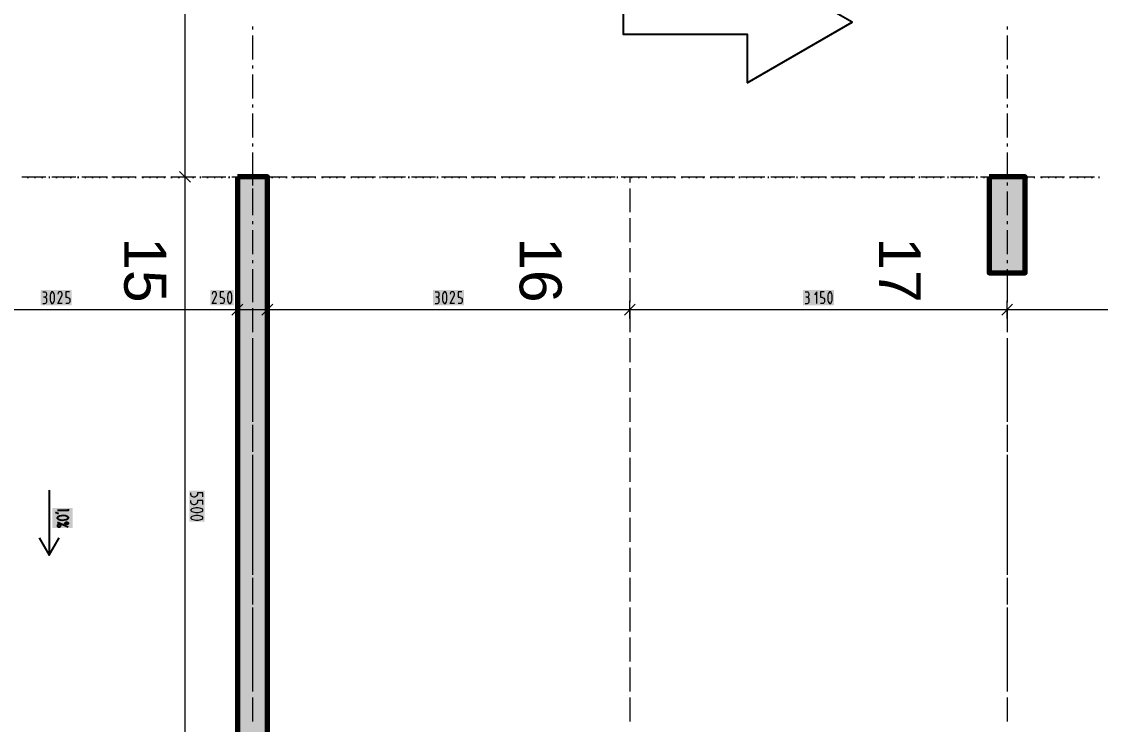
# Model space of a CAD drawing. Header units: millimetres. Extents: x 0 to 594, y 0 to 420.
# Drawn here: x 185.6 to 256.5, y 167.9 to 214.1 of the extents above; entities that cross this region are included whole.
import ezdxf

# ---------------------------------------------------------------- set-up
doc = ezdxf.new("R2010")
doc.units = ezdxf.units.MM
doc.header["$LTSCALE"] = 8
for name, color, linetype in [('PDF_2D-spady', 7, 'Continuous'), ('PDF_Dopravni znaceni', 7, 'Continuous'), ('PDF_Dopravni znaceni provoz', 7, 'Continuous'), ('PDF_Koty delkove', 7, 'Continuous'), ('PDF_Obecne 0.18', 7, 'Continuous'), ('PDF_Osy hlavni', 7, 'Continuous'), ('PDF_Steny vnitrni', 7, 'Continuous'), ('PDF_Text', 7, 'Continuous')]:
    doc.layers.add(name, color=color, linetype=linetype)
doc.styles.add('PDF Arial', font='arial.ttf')

msp = doc.modelspace()

# ---------------------------------------------------------------- linework, layer by layer
at = {"layer": 'PDF_2D-spady', "lineweight": 25}
for points in [[(187.464, 183.309), (187.464, 179.045)], [(187.881, 181.859), (188.07, 181.776)], [(188.707, 182.06), (188.707, 181.977), (187.999, 181.977)], [(187.999, 181.209), (188.707, 180.902)], [(188.176, 180.914), (188.2, 180.937), (188.212, 180.961), (188.212, 180.985), (188.2, 181.008), (188.176, 181.032), (188.141, 181.043), (188.07, 181.043), (188.035, 181.032), (188.011, 181.008), (187.999, 180.985)], [(187.999, 180.985), (187.999, 180.961), (188.011, 180.937), (188.035, 180.914), (188.07, 180.902), (188.141, 180.902), (188.176, 180.914)], [(186.808, 180.181), (187.464, 179.045), (188.121, 180.182)]]:
    msp.add_lwpolyline(points, dxfattribs=at)
msp.add_lwpolyline([(188.566, 181.067), (188.53, 181.079), (188.507, 181.102), (188.495, 181.126), (188.495, 181.15), (188.507, 181.173), (188.53, 181.197), (188.566, 181.209), (188.636, 181.209), (188.672, 181.197), (188.696, 181.173), (188.707, 181.15), (188.707, 181.126), (188.696, 181.102), (188.672, 181.079), (188.636, 181.067)], close=True, dxfattribs=at)
msp.add_ellipse((188.353, 181.493), major_axis=(0.358, 0), ratio=0.46457, start_param=4.973933, end_param=11.257118, dxfattribs=at)
at = {"layer": 'PDF_2D-spady', "color": 7, "lineweight": 25, "true_color": 0xffffff, "transparency": 33554559}
msp.add_solid([(187.668, 182.13), (187.668, 180.831), (188.991, 182.13), (188.991, 180.831)], dxfattribs=at)
at = {"layer": 'PDF_Dopravni znaceni', "lineweight": 18}
for points in [[(185.669, 203.906), (187.244, 203.906)], [(187.638, 203.906), (189.213, 203.906)], [(189.606, 203.906), (191.181, 203.906)], [(191.575, 203.906), (193.15, 203.906)], [(193.543, 203.906), (195.118, 203.906)], [(195.512, 203.906), (197.087, 203.906)], [(197.48, 203.906), (199.055, 203.906)], [(199.449, 203.906), (201.024, 203.906)], [(200.807, 203.906), (200.807, 203.543)], [(201.417, 203.906), (202.992, 203.906)], [(203.386, 203.906), (204.961, 203.906)], [(205.354, 203.906), (206.929, 203.906)], [(207.323, 203.906), (208.898, 203.906)], [(209.291, 203.906), (210.866, 203.906)], [(211.26, 203.906), (212.835, 203.906)], [(213.228, 203.906), (214.803, 203.906)], [(215.197, 203.906), (216.772, 203.906)], [(217.165, 203.906), (218.74, 203.906)], [(219.134, 203.906), (220.709, 203.906)], [(221.102, 203.906), (222.677, 203.906)], [(223.071, 203.906), (224.646, 203.906)], [(225.039, 203.906), (226.614, 203.906)], [(225.611, 203.906), (225.611, 203.543)], [(227.008, 203.906), (228.583, 203.906)], [(228.976, 203.906), (230.551, 203.906)], [(230.945, 203.906), (232.52, 203.906)], [(232.913, 203.906), (234.488, 203.906)], [(234.882, 203.906), (236.457, 203.906)], [(236.85, 203.906), (238.425, 203.906)], [(238.819, 203.906), (240.394, 203.906)], [(240.787, 203.906), (242.362, 203.906)], [(242.756, 203.906), (244.331, 203.906)], [(244.724, 203.906), (246.299, 203.906)], [(246.693, 203.906), (248.268, 203.906)], [(248.661, 203.906), (250.236, 203.906)], [(250.63, 203.906), (252.205, 203.906)], [(252.598, 203.906), (254.173, 203.906)], [(254.567, 203.906), (256.142, 203.906)], [(200.807, 203.15), (200.807, 201.732)], [(225.611, 203.15), (225.611, 201.575)], [(225.611, 201.181), (225.611, 199.606)], [(225.611, 199.213), (225.611, 197.638)], [(200.807, 197.811), (200.807, 197.638)], [(200.807, 197.244), (200.807, 195.669)], [(225.611, 197.244), (225.611, 195.669)], [(250.414, 197.244), (250.414, 195.669)], [(200.807, 195.276), (200.807, 193.701)], [(225.611, 195.276), (225.611, 193.701)], [(250.414, 195.276), (250.414, 193.701)], [(200.807, 193.307), (200.807, 191.732)], [(225.611, 193.307), (225.611, 191.732)], [(250.414, 193.307), (250.414, 191.732)], [(200.807, 191.339), (200.807, 189.764)], [(225.611, 191.339), (225.611, 189.764)], [(250.414, 191.339), (250.414, 189.764)], [(200.807, 189.37), (200.807, 187.795)], [(225.611, 189.37), (225.611, 187.795)], [(250.414, 189.37), (250.414, 187.795)], [(200.807, 187.402), (200.807, 185.827)], [(225.611, 187.402), (225.611, 185.827)], [(250.414, 187.402), (250.414, 185.827)], [(200.807, 185.433), (200.807, 183.858)], [(225.611, 185.433), (225.611, 183.858)], [(250.414, 185.433), (250.414, 183.858)], [(200.807, 183.465), (200.807, 181.89)], [(225.611, 183.465), (225.611, 181.89)], [(250.414, 183.465), (250.414, 181.89)], [(200.807, 181.496), (200.807, 179.921)], [(225.611, 181.496), (225.611, 179.921)], [(250.414, 181.496), (250.414, 179.921)], [(200.807, 179.528), (200.807, 177.953)], [(225.611, 179.528), (225.611, 177.953)], [(250.414, 179.528), (250.414, 177.953)], [(200.807, 177.559), (200.807, 175.984)], [(225.611, 177.559), (225.611, 175.984)], [(250.414, 177.559), (250.414, 175.984)], [(200.807, 175.591), (200.807, 174.016)], [(225.611, 175.591), (225.611, 174.016)], [(250.414, 175.591), (250.414, 174.016)], [(200.807, 173.622), (200.807, 172.047)], [(225.611, 173.622), (225.611, 172.047)], [(250.414, 173.622), (250.414, 172.047)], [(200.807, 171.654), (200.807, 170.079)], [(225.611, 171.654), (225.611, 170.079)], [(250.414, 171.654), (250.414, 170.079)], [(200.807, 169.685), (200.807, 168.11)], [(225.611, 169.685), (225.611, 168.11)], [(250.414, 169.685), (250.414, 168.11)]]:
    msp.add_lwpolyline(points, dxfattribs=at)
at = {"layer": 'PDF_Dopravni znaceni', "lineweight": 18, "transparency": 33554559}
for points in [[(200.807, 203.941), (200.843, 203.906), (200.772, 203.906), (200.807, 203.87)], [(225.611, 203.941), (225.646, 203.906), (225.575, 203.906), (225.611, 203.87)], [(200.807, 201.767), (200.843, 201.732), (200.772, 201.732), (200.807, 201.697)], [(200.807, 197.847), (200.843, 197.811), (200.772, 197.811), (200.807, 197.776)], [(250.414, 197.642), (250.449, 197.606), (250.378, 197.606), (250.414, 197.571)]]:
    msp.add_solid(points, dxfattribs=at)
at = {"layer": 'PDF_Dopravni znaceni provoz', "lineweight": 25}
msp.add_lwpolyline([(233.321, 210.084), (240.212, 214.062), (233.321, 218.041), (233.321, 214.842), (225.174, 214.842), (225.174, 213.282), (233.321, 213.282)], close=True, dxfattribs=at)
at = {"layer": 'PDF_Koty delkove', "lineweight": 18}
for points in [[(196.381, 302.921), (196.381, 300.933), (196.381, 300.187), (196.381, 296.425), (196.381, 294.85), (196.381, 251.15), (196.381, 203.906), (196.381, 160.598), (196.381, 159.024), (196.381, 152.134)], [(196.027, 204.26), (196.735, 203.551)], [(195.79, 203.906), (196.381, 203.906), (196.972, 203.906)], [(187.032, 196.357), (187.158, 196.357), (187.2, 196.344), (187.242, 196.318), (187.263, 196.278), (187.284, 196.2), (187.284, 196.148), (187.263, 196.069), (187.221, 196.016), (187.158, 195.99), (187.074, 195.99)], [(187.032, 195.57), (187.179, 195.57), (187.231, 195.596), (187.274, 195.636), (187.294, 195.701), (187.305, 195.754), (187.305, 195.807), (187.294, 195.872), (187.274, 195.924), (187.231, 195.963), (187.158, 195.99)], [(188.292, 196.278), (188.261, 196.318), (188.229, 196.344), (188.187, 196.357), (188.145, 196.357), (188.103, 196.344), (188.072, 196.318), (188.04, 196.278), (188.019, 196.2)], [(188.313, 195.57), (188.019, 195.57), (188.292, 196.095), (188.313, 196.148), (188.313, 196.226), (188.292, 196.278)], [(188.796, 196.357), (188.544, 196.357), (188.544, 195.99), (188.649, 195.99), (188.722, 195.963), (188.765, 195.924), (188.806, 195.859), (188.817, 195.807), (188.817, 195.754), (188.806, 195.701), (188.785, 195.649), (188.754, 195.61), (188.712, 195.583), (188.649, 195.57), (188.544, 195.57)], [(198.461, 195.57), (198.167, 195.57), (198.44, 196.095), (198.461, 196.148), (198.461, 196.226), (198.44, 196.278), (198.409, 196.318), (198.377, 196.344), (198.335, 196.357), (198.294, 196.357), (198.251, 196.344), (198.22, 196.318), (198.188, 196.278), (198.167, 196.2)], [(198.944, 196.357), (198.692, 196.357), (198.692, 195.99), (198.798, 195.99), (198.871, 195.963), (198.913, 195.924), (198.954, 195.859), (198.965, 195.807), (198.965, 195.754), (198.954, 195.701), (198.934, 195.649), (198.902, 195.61), (198.861, 195.583), (198.798, 195.57), (198.692, 195.57)], [(199.469, 196.043), (199.458, 196.121), (199.438, 196.213), (199.406, 196.292), (199.364, 196.344), (199.343, 196.357), (199.301, 196.357), (199.28, 196.344), (199.238, 196.292), (199.207, 196.213), (199.186, 196.121), (199.175, 196.043), (199.175, 195.885), (199.186, 195.807), (199.207, 195.714), (199.238, 195.636), (199.28, 195.583), (199.301, 195.57), (199.343, 195.57), (199.364, 195.583), (199.406, 195.636), (199.438, 195.714), (199.458, 195.807), (199.469, 195.885)], [(199.469, 195.885), (199.469, 196.043)], [(199.823, 194.585), (199.823, 195.176), (199.823, 195.766)], [(201.792, 194.585), (201.792, 195.176), (201.792, 195.766)], [(212.82, 196.357), (212.946, 196.357), (212.988, 196.344), (213.029, 196.318), (213.051, 196.278), (213.072, 196.2), (213.072, 196.148), (213.051, 196.069), (213.009, 196.016), (212.946, 195.99), (212.862, 195.99)], [(212.82, 195.57), (212.966, 195.57), (213.019, 195.596), (213.061, 195.636), (213.082, 195.701), (213.092, 195.754), (213.092, 195.807), (213.082, 195.872), (213.061, 195.924), (213.019, 195.963), (212.946, 195.99)], [(213.429, 196.357), (213.407, 196.344), (213.366, 196.292), (213.334, 196.213), (213.313, 196.121), (213.302, 196.043), (213.302, 195.885), (213.313, 195.807), (213.334, 195.714), (213.366, 195.636), (213.407, 195.583), (213.429, 195.57), (213.47, 195.57), (213.492, 195.583), (213.533, 195.636), (213.565, 195.714), (213.586, 195.807), (213.596, 195.885)], [(213.596, 195.885), (213.596, 196.043), (213.586, 196.121), (213.565, 196.213), (213.533, 196.292), (213.492, 196.344), (213.47, 196.357), (213.429, 196.357)], [(214.1, 195.57), (213.806, 195.57), (214.079, 196.095), (214.1, 196.148), (214.1, 196.226), (214.079, 196.278), (214.048, 196.318), (214.016, 196.344), (213.974, 196.357), (213.933, 196.357), (213.89, 196.344), (213.859, 196.318), (213.827, 196.278), (213.806, 196.2)], [(214.583, 196.357), (214.331, 196.357), (214.331, 195.99), (214.437, 195.99), (214.51, 195.963), (214.552, 195.924), (214.593, 195.859), (214.604, 195.807), (214.604, 195.754), (214.593, 195.701), (214.573, 195.649), (214.541, 195.61), (214.5, 195.583), (214.437, 195.57), (214.331, 195.57)], [(225.611, 194.585), (225.611, 195.176), (225.611, 195.766)], [(237.131, 196.357), (237.257, 196.357), (237.299, 196.344), (237.34, 196.318), (237.362, 196.278), (237.383, 196.2), (237.383, 196.148)], [(237.131, 195.57), (237.277, 195.57), (237.33, 195.596), (237.372, 195.636), (237.393, 195.701), (237.403, 195.754), (237.403, 195.807), (237.393, 195.872), (237.372, 195.924), (237.33, 195.963), (237.257, 195.99)], [(237.383, 196.148), (237.362, 196.069), (237.32, 196.016), (237.257, 195.99), (237.173, 195.99)], [(237.907, 195.57), (237.907, 196.357), (237.74, 196.148)], [(238.39, 196.357), (238.138, 196.357), (238.138, 195.99), (238.244, 195.99), (238.317, 195.963), (238.359, 195.924), (238.401, 195.859), (238.411, 195.807), (238.411, 195.754), (238.401, 195.701), (238.38, 195.649), (238.348, 195.61), (238.307, 195.583), (238.244, 195.57), (238.138, 195.57)], [(238.915, 195.885), (238.915, 196.043), (238.904, 196.121), (238.884, 196.213), (238.852, 196.292), (238.811, 196.344), (238.789, 196.357), (238.748, 196.357), (238.726, 196.344), (238.685, 196.292), (238.653, 196.213), (238.632, 196.121), (238.621, 196.043), (238.621, 195.885), (238.632, 195.807), (238.653, 195.714), (238.685, 195.636), (238.726, 195.583), (238.748, 195.57), (238.789, 195.57), (238.811, 195.583)], [(238.811, 195.583), (238.852, 195.636), (238.884, 195.714), (238.904, 195.807), (238.915, 195.885)], [(250.414, 194.585), (250.414, 195.176), (250.414, 195.766)], [(110.65, 195.176), (130.335, 195.176), (151.201, 195.176), (176.004, 195.176), (199.823, 195.176), (201.792, 195.176), (225.611, 195.176), (250.414, 195.176), (275.217, 195.176), (300.02, 195.176), (301.201, 195.176), (320.099, 195.176), (329.548, 195.176), (348.445, 195.176), (350.796, 195.176), (352.764, 195.176), (398.051, 195.176)], [(199.469, 194.822), (200.177, 195.53)], [(201.437, 194.822), (202.146, 195.53)], [(225.256, 194.822), (225.965, 195.53)], [(250.059, 194.822), (250.768, 195.53)], [(197.562, 182.882), (197.562, 183.133), (197.195, 183.133), (197.195, 183.028), (197.168, 182.955), (197.129, 182.913), (197.064, 182.871), (197.012, 182.861), (196.959, 182.861), (196.906, 182.871), (196.854, 182.892), (196.815, 182.924), (196.788, 182.965), (196.775, 183.028), (196.775, 183.133)], [(197.562, 182.378), (197.562, 182.63), (197.195, 182.63), (197.195, 182.524), (197.168, 182.451), (197.129, 182.409), (197.064, 182.367), (197.012, 182.357), (196.959, 182.357), (196.906, 182.367), (196.854, 182.388), (196.815, 182.42), (196.788, 182.461), (196.775, 182.524), (196.775, 182.63)], [(197.09, 181.853), (197.248, 181.853), (197.326, 181.864), (197.418, 181.884), (197.497, 181.916), (197.55, 181.957), (197.562, 181.979), (197.562, 182.02), (197.55, 182.042), (197.497, 182.083), (197.418, 182.115), (197.326, 182.136), (197.248, 182.147), (197.09, 182.147), (197.012, 182.136), (196.92, 182.115), (196.841, 182.083), (196.788, 182.042), (196.775, 182.02), (196.775, 181.979), (196.788, 181.957), (196.841, 181.916), (196.92, 181.884), (197.012, 181.864), (197.09, 181.853)]]:
    msp.add_lwpolyline(points, dxfattribs=at)
for points in [[(187.809, 195.885), (187.809, 196.043), (187.798, 196.121), (187.777, 196.213), (187.746, 196.292), (187.704, 196.344), (187.683, 196.357), (187.641, 196.357), (187.62, 196.344), (187.578, 196.292), (187.547, 196.213), (187.525, 196.121), (187.515, 196.043), (187.515, 195.885), (187.525, 195.807), (187.547, 195.714), (187.578, 195.636), (187.62, 195.583), (187.641, 195.57), (187.683, 195.57), (187.704, 195.583), (187.746, 195.636), (187.777, 195.714), (187.798, 195.807)], [(197.09, 181.349), (197.248, 181.349), (197.326, 181.36), (197.418, 181.38), (197.497, 181.412), (197.55, 181.453), (197.562, 181.475), (197.562, 181.516), (197.55, 181.538), (197.497, 181.579), (197.418, 181.611), (197.326, 181.632), (197.248, 181.643), (197.09, 181.643), (197.012, 181.632), (196.92, 181.611), (196.841, 181.579), (196.788, 181.538), (196.775, 181.516), (196.775, 181.475), (196.788, 181.453), (196.841, 181.412), (196.92, 181.38), (197.012, 181.36)]]:
    msp.add_lwpolyline(points, close=True, dxfattribs=at)
at = {"layer": 'PDF_Koty delkove', "color": 7, "lineweight": 18, "true_color": 0xffffff, "transparency": 33554559}
for points in [[(186.893, 195.451), (188.935, 195.451), (186.893, 196.475), (188.935, 196.475)], [(198.049, 195.451), (199.587, 195.451), (198.049, 196.475), (199.587, 196.475)], [(212.68, 195.451), (214.722, 195.451), (212.68, 196.475), (214.722, 196.475)], [(236.991, 195.451), (239.033, 195.451), (236.991, 196.475), (239.033, 196.475)], [(196.657, 183.273), (196.657, 181.231), (197.68, 183.273), (197.68, 181.231)]]:
    msp.add_solid(points, dxfattribs=at)
at = {"layer": 'PDF_Obecne 0.18', "lineweight": 25}
for points in [[(186.01, 203.877), (186.089, 203.877)], [(186.483, 203.878), (186.561, 203.878)], [(186.955, 203.878), (187.034, 203.878)], [(187.428, 203.878), (187.506, 203.878)], [(187.9, 203.878), (187.979, 203.878)], [(188.372, 203.878), (188.451, 203.878)], [(188.845, 203.878), (188.924, 203.878)], [(189.317, 203.878), (189.396, 203.878)], [(189.79, 203.878), (189.869, 203.878)], [(190.262, 203.878), (190.341, 203.878)], [(190.735, 203.878), (190.813, 203.878)], [(191.207, 203.878), (191.286, 203.878)], [(191.68, 203.878), (191.758, 203.878)], [(192.152, 203.878), (192.231, 203.878)], [(192.624, 203.878), (192.703, 203.878)], [(193.097, 203.878), (193.176, 203.878)], [(193.569, 203.878), (193.648, 203.878)], [(194.042, 203.879), (194.121, 203.879)], [(194.514, 203.879), (194.593, 203.879)], [(194.987, 203.879), (195.065, 203.879)], [(195.459, 203.879), (195.538, 203.879)], [(195.932, 203.879), (196.01, 203.879)], [(196.404, 203.879), (196.483, 203.879)], [(196.876, 203.879), (196.955, 203.879)], [(197.349, 203.879), (197.428, 203.879)], [(197.821, 203.879), (197.9, 203.879)], [(198.294, 203.879), (198.372, 203.879)], [(198.766, 203.879), (198.845, 203.879)], [(199.239, 203.879), (199.317, 203.879)], [(199.711, 203.879), (199.79, 203.879)], [(200.184, 203.879), (200.262, 203.879)], [(200.656, 203.879), (200.735, 203.879)], [(201.128, 203.879), (201.207, 203.879)], [(201.601, 203.88), (201.68, 203.88)], [(202.073, 203.88), (202.152, 203.88)], [(202.546, 203.88), (202.624, 203.88)], [(203.018, 203.88), (203.097, 203.88)], [(203.491, 203.88), (203.569, 203.88)], [(203.963, 203.88), (204.042, 203.88)], [(204.435, 203.88), (204.514, 203.88)], [(204.908, 203.88), (204.987, 203.88)], [(205.38, 203.88), (205.459, 203.88)], [(205.853, 203.88), (205.932, 203.88)], [(206.325, 203.88), (206.404, 203.88)], [(206.798, 203.88), (206.876, 203.88)], [(207.27, 203.88), (207.349, 203.88)], [(207.743, 203.88), (207.821, 203.88)], [(208.215, 203.88), (208.294, 203.88)], [(208.687, 203.88), (208.766, 203.88)], [(209.16, 203.881), (209.239, 203.881)], [(209.632, 203.881), (209.711, 203.881)], [(210.105, 203.881), (210.184, 203.881)], [(210.577, 203.881), (210.656, 203.881)], [(211.05, 203.881), (211.128, 203.881)], [(211.522, 203.881), (211.601, 203.881)], [(211.995, 203.881), (212.073, 203.881)], [(212.467, 203.881), (212.546, 203.881)], [(212.939, 203.881), (213.018, 203.881)], [(213.412, 203.881), (213.491, 203.881)], [(213.884, 203.881), (213.963, 203.881)], [(214.357, 203.881), (214.435, 203.881)], [(214.829, 203.881), (214.908, 203.881)], [(215.302, 203.881), (215.38, 203.881)], [(215.774, 203.881), (215.853, 203.881)], [(216.246, 203.881), (216.325, 203.881)], [(216.719, 203.882), (216.798, 203.882)], [(217.191, 203.882), (217.27, 203.882)], [(217.664, 203.882), (217.743, 203.882)], [(218.136, 203.882), (218.215, 203.882)], [(218.609, 203.882), (218.687, 203.882)], [(219.081, 203.882), (219.16, 203.882)], [(219.554, 203.882), (219.632, 203.882)], [(220.026, 203.882), (220.105, 203.882)], [(220.498, 203.882), (220.577, 203.882)], [(220.971, 203.882), (221.05, 203.882)], [(221.443, 203.882), (221.522, 203.882)], [(221.916, 203.882), (221.995, 203.882)], [(222.388, 203.882), (222.467, 203.882)], [(222.861, 203.882), (222.939, 203.882)], [(223.333, 203.882), (223.412, 203.882)], [(223.806, 203.882), (223.884, 203.882)], [(224.278, 203.883), (224.357, 203.883)], [(224.75, 203.883), (224.829, 203.883)], [(225.223, 203.883), (225.302, 203.883)], [(225.695, 203.883), (225.774, 203.883)], [(226.168, 203.883), (226.246, 203.883)], [(226.64, 203.883), (226.719, 203.883)], [(227.113, 203.883), (227.191, 203.883)], [(227.585, 203.883), (227.664, 203.883)], [(228.058, 203.883), (228.136, 203.883)], [(228.53, 203.883), (228.609, 203.883)], [(229.002, 203.883), (229.081, 203.883)], [(229.475, 203.883), (229.554, 203.883)], [(229.947, 203.883), (230.026, 203.883)], [(230.42, 203.883), (230.498, 203.883)], [(230.892, 203.883), (230.971, 203.883)], [(231.365, 203.883), (231.443, 203.883)], [(231.837, 203.884), (231.916, 203.884)], [(232.309, 203.884), (232.388, 203.884)], [(232.782, 203.884), (232.861, 203.884)], [(233.254, 203.884), (233.333, 203.884)], [(233.727, 203.884), (233.806, 203.884)], [(234.199, 203.884), (234.278, 203.884)], [(234.672, 203.884), (234.75, 203.884)], [(235.144, 203.884), (235.223, 203.884)], [(235.617, 203.884), (235.695, 203.884)], [(236.089, 203.884), (236.168, 203.884)], [(236.561, 203.884), (236.64, 203.884)], [(237.034, 203.884), (237.113, 203.884)], [(237.506, 203.884), (237.585, 203.884)], [(237.979, 203.884), (238.058, 203.884)], [(238.451, 203.884), (238.53, 203.884)], [(238.924, 203.884), (239.002, 203.884)], [(239.396, 203.885), (239.475, 203.885)], [(239.869, 203.885), (239.947, 203.885)], [(240.341, 203.885), (240.42, 203.885)], [(240.813, 203.885), (240.892, 203.885)], [(241.286, 203.885), (241.365, 203.885)], [(241.758, 203.885), (241.837, 203.885)], [(242.231, 203.885), (242.309, 203.885)], [(242.703, 203.885), (242.782, 203.885)], [(243.176, 203.885), (243.254, 203.885)], [(243.648, 203.885), (243.727, 203.885)], [(244.12, 203.885), (244.199, 203.885)], [(244.593, 203.885), (244.672, 203.885)], [(245.065, 203.885), (245.144, 203.885)], [(245.538, 203.885), (245.617, 203.885)], [(246.01, 203.885), (246.089, 203.885)], [(246.483, 203.885), (246.561, 203.885)], [(246.955, 203.886), (247.034, 203.886)], [(247.428, 203.886), (247.506, 203.886)], [(247.9, 203.886), (247.979, 203.886)], [(248.372, 203.886), (248.451, 203.886)], [(248.845, 203.886), (248.924, 203.886)], [(249.317, 203.886), (249.396, 203.886)], [(249.79, 203.886), (249.869, 203.886)], [(250.262, 203.886), (250.341, 203.886)], [(250.735, 203.886), (250.813, 203.886)], [(251.207, 203.886), (251.286, 203.886)], [(251.68, 203.886), (251.758, 203.886)], [(252.152, 203.886), (252.231, 203.886)], [(252.624, 203.886), (252.703, 203.886)], [(253.097, 203.886), (253.176, 203.886)], [(253.569, 203.886), (253.648, 203.886)], [(254.042, 203.886), (254.12, 203.886)], [(254.514, 203.887), (254.593, 203.887)], [(254.987, 203.887), (255.065, 203.887)], [(255.459, 203.887), (255.538, 203.887)], [(255.931, 203.887), (256.01, 203.887)], [(256.404, 203.887), (256.483, 203.887)]]:
    msp.add_lwpolyline(points, dxfattribs=at)
at = {"layer": 'PDF_Osy hlavni', "lineweight": 18}
for points in [[(200.807, 213.78), (200.807, 213.583)], [(250.414, 213.78), (250.414, 213.583)], [(200.807, 213.189), (200.807, 211.614)], [(250.414, 213.189), (250.414, 211.614)], [(200.807, 211.221), (200.807, 211.024)], [(200.807, 210.63), (200.807, 209.055)], [(250.414, 211.221), (250.414, 211.024)], [(250.414, 210.63), (250.414, 209.055)], [(200.807, 208.662), (200.807, 208.465)], [(250.414, 208.662), (250.414, 208.465)], [(200.807, 208.071), (200.807, 206.496)], [(250.414, 208.071), (250.414, 206.496)], [(200.807, 206.103), (200.807, 205.906)], [(250.414, 206.103), (250.414, 205.906)], [(200.807, 205.512), (200.807, 203.937)], [(250.414, 205.512), (250.414, 203.937)], [(200.807, 203.543), (200.807, 203.347)], [(250.414, 203.543), (250.414, 203.347)], [(200.807, 202.953), (200.807, 201.378)], [(250.414, 202.953), (250.414, 201.378)], [(200.807, 200.984), (200.807, 200.788)], [(250.414, 200.984), (250.414, 200.788)], [(200.807, 200.394), (200.807, 198.819)], [(250.414, 200.394), (250.414, 198.819)], [(200.807, 198.425), (200.807, 198.229)], [(200.807, 197.835), (200.807, 196.26)], [(250.414, 198.425), (250.414, 198.229)], [(250.414, 197.835), (250.414, 196.26)], [(200.807, 195.866), (200.807, 195.669)], [(250.414, 195.866), (250.414, 195.669)], [(200.807, 195.276), (200.807, 193.701)], [(250.414, 195.276), (250.414, 193.701)], [(200.807, 193.307), (200.807, 193.11)], [(250.414, 193.307), (250.414, 193.11)], [(200.807, 192.717), (200.807, 191.142)], [(250.414, 192.717), (250.414, 191.142)], [(200.807, 190.748), (200.807, 190.551)], [(250.414, 190.748), (250.414, 190.551)], [(200.807, 190.158), (200.807, 188.583)], [(250.414, 190.158), (250.414, 188.583)], [(200.807, 188.189), (200.807, 187.992)], [(250.414, 188.189), (250.414, 187.992)], [(200.807, 187.599), (200.807, 186.024)], [(250.414, 187.599), (250.414, 186.024)], [(200.807, 185.63), (200.807, 185.433)], [(200.807, 185.04), (200.807, 183.465)], [(250.414, 185.63), (250.414, 185.433)], [(250.414, 185.04), (250.414, 183.465)], [(200.807, 183.071), (200.807, 182.874)], [(250.414, 183.071), (250.414, 182.874)], [(200.807, 182.481), (200.807, 180.906)], [(250.414, 182.481), (250.414, 180.906)], [(200.807, 180.512), (200.807, 180.315)], [(250.414, 180.512), (250.414, 180.315)], [(200.807, 179.921), (200.807, 178.347)], [(250.414, 179.921), (250.414, 178.347)], [(200.807, 177.953), (200.807, 177.756)], [(250.414, 177.953), (250.414, 177.756)], [(200.807, 177.362), (200.807, 175.788)], [(250.414, 177.362), (250.414, 175.788)], [(200.807, 175.394), (200.807, 175.197)], [(250.414, 175.394), (250.414, 175.197)], [(200.807, 174.803), (200.807, 173.229)], [(250.414, 174.803), (250.414, 173.229)], [(200.807, 172.835), (200.807, 172.638)], [(250.414, 172.835), (250.414, 172.638)], [(200.807, 172.244), (200.807, 170.669)], [(250.414, 172.244), (250.414, 170.669)], [(200.807, 170.276), (200.807, 170.079)], [(250.414, 170.276), (250.414, 170.079)], [(200.807, 169.685), (200.807, 168.11)], [(250.414, 169.685), (250.414, 168.11)]]:
    msp.add_lwpolyline(points, dxfattribs=at)
at = {"layer": 'PDF_Steny vnitrni', "lineweight": 70}
for points in [[(199.823, 203.906), (199.823, 159.024), (201.792, 159.024), (201.792, 203.906)], [(249.233, 203.906), (249.233, 197.606), (251.595, 197.606), (251.595, 203.906)]]:
    msp.add_lwpolyline(points, close=True, dxfattribs=at)
at = {"layer": 'PDF_Steny vnitrni', "color": 9, "lineweight": 9, "true_color": 0xc0c0c0, "transparency": 33554559}
for points in [[(199.823, 203.906), (199.823, 159.024), (201.792, 203.906), (201.792, 159.024)], [(249.233, 203.906), (249.233, 197.606), (251.595, 203.906), (251.595, 197.606)]]:
    msp.add_solid(points, dxfattribs=at)

# ---------------------------------------------------------------- texts
at = {"layer": 'PDF_Text', "char_height": 2.7564, "attachment_point": 4, "rotation": 270, "style": 'PDF Arial'}
for s, insert in [('15', (193.747, 199.926)), ('16', (219.731, 199.926)), ('17', (243.354, 199.926))]:
    msp.add_mtext(s, dxfattribs=dict(at, insert=insert))

doc.saveas('drawing.dxf')
